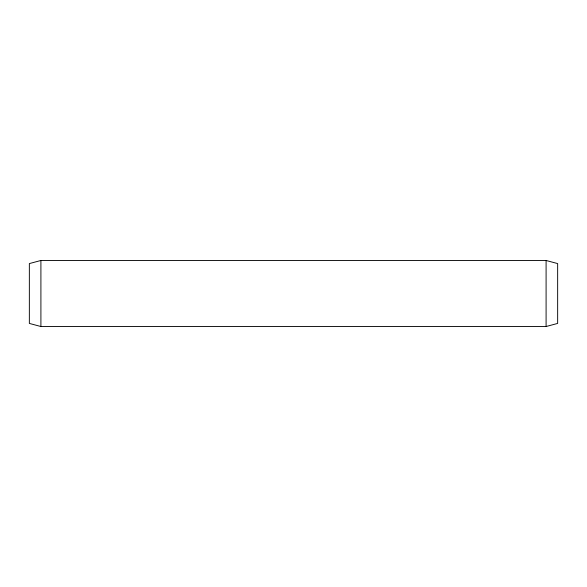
<?xml version="1.0" encoding="UTF-8"?>
<svg xmlns="http://www.w3.org/2000/svg" width="587" height="587" viewBox="0 0 587 587"><rect width="100%" height="100%" fill="white"/><g stroke="black" fill="none" stroke-linecap="round" stroke-linejoin="round"><path stroke-width="0.88" d="M40.907 260.481L29.35 263.578L29.35 323.422L40.907 326.519L546.093 326.519L557.65 323.422L557.65 263.578L546.093 260.481L40.907 260.481L40.907 326.519M546.093 260.481L546.093 326.519"/></g></svg>
